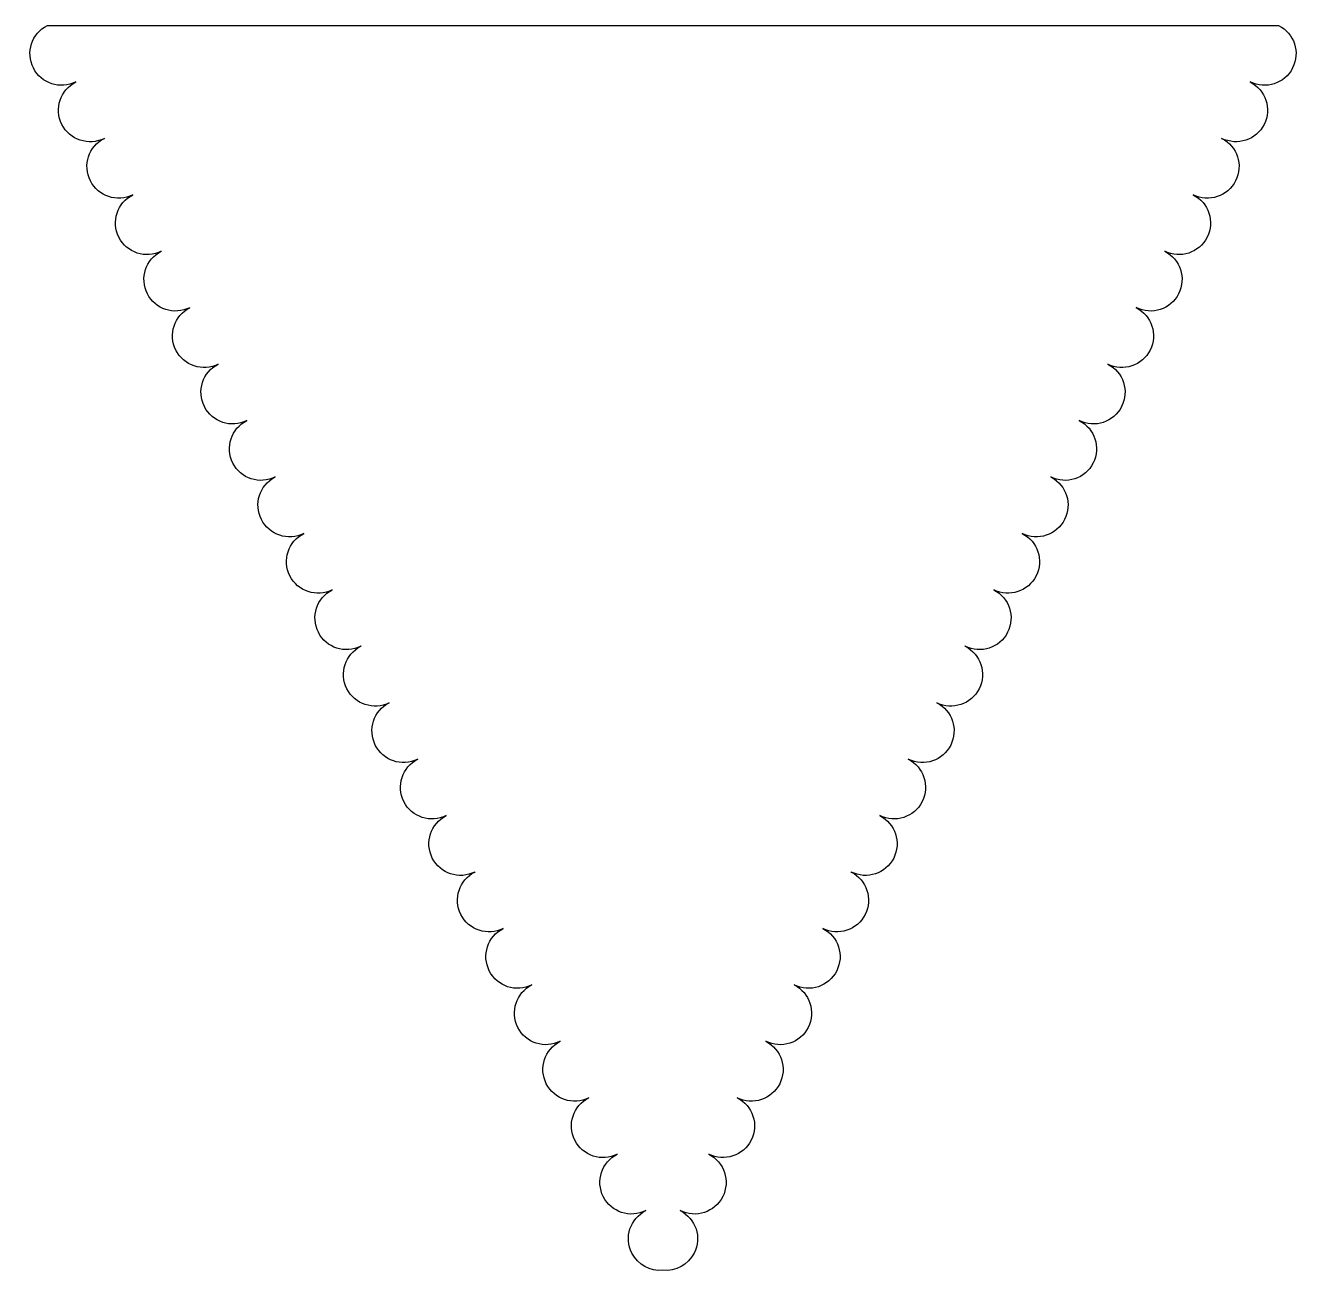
# Model space of a CAD drawing. Header units: centimetres. Extents: x -7.7 to 7.7, y -7.5 to 7.5.
import ezdxf

# ---------------------------------------------------------------- set-up
doc = ezdxf.new("R2010")
doc.units = ezdxf.units.CM
doc.header["$MEASUREMENT"] = 0
doc.layers.add('Camada 1', color=7, linetype='Continuous')

msp = doc.modelspace()

# ---------------------------------------------------------------- linework, layer by layer
at = {"layer": 'Camada 1'}
msp.add_open_spline([(0.00001, -7.50123), (0.15154, -7.51554), (0.30333, -7.43765), (0.37606, -7.29353), (0.37606, -7.29353), (0.47091, -7.10568), (0.39551, -6.87652), (0.20771, -6.78169), (0.20771, -6.78169), (0.20771, -6.78169), (0.20768, -6.78172), (0.20768, -6.78172), (0.20768, -6.78172), (0.39551, -6.87655), (0.62466, -6.80111), (0.71952, -6.61329), (0.71952, -6.61329), (0.81435, -6.42544), (0.73894, -6.19631), (0.55114, -6.10148), (0.55114, -6.10148), (0.55114, -6.10148), (0.55111, -6.10151), (0.55111, -6.10151), (0.55111, -6.10151), (0.73894, -6.19631), (0.96809, -6.1209), (1.06295, -5.93308), (1.06295, -5.93308), (1.15778, -5.74523), (1.08237, -5.51607), (0.89457, -5.42124), (0.89457, -5.42124), (0.89457, -5.42124), (0.89454, -5.42127), (0.89454, -5.42127), (0.89454, -5.42127), (1.08237, -5.5161), (1.31152, -5.44069), (1.40638, -5.25286), (1.40638, -5.25286), (1.50121, -5.06501), (1.4258, -4.83585), (1.238, -4.74102), (1.238, -4.74102), (1.238, -4.74102), (1.23797, -4.74105), (1.23797, -4.74105), (1.23797, -4.74105), (1.42582, -4.83588), (1.65495, -4.76047), (1.74981, -4.57264), (1.74981, -4.57264), (1.84464, -4.38479), (1.76923, -4.15563), (1.58143, -4.0608), (1.58143, -4.0608), (1.58143, -4.0608), (1.5814, -4.06083), (1.5814, -4.06083), (1.5814, -4.06083), (1.76925, -4.15566), (1.99838, -4.08025), (2.09324, -3.89242), (2.09324, -3.89242), (2.18807, -3.70457), (2.11266, -3.47541), (1.92486, -3.38058), (1.92486, -3.38058), (1.92486, -3.38058), (1.92486, -3.38061), (1.92486, -3.38061), (1.92486, -3.38061), (2.11269, -3.47544), (2.34184, -3.40003), (2.43667, -3.2122), (2.43667, -3.2122), (2.5315, -3.02437), (2.45609, -2.79519), (2.26829, -2.70036), (2.26829, -2.70036), (2.26829, -2.70036), (2.26197, -2.69711), (2.26197, -2.69711), (2.26197, -2.69711), (2.26406, -2.69822), (2.26615, -2.69931), (2.26829, -2.70039), (2.26829, -2.70039), (2.45612, -2.79522), (2.68527, -2.71981), (2.7801, -2.53198), (2.7801, -2.53198), (2.87493, -2.34415), (2.79952, -2.11497), (2.61172, -2.02014), (2.61172, -2.02014), (2.61172, -2.02014), (2.61172, -2.02017), (2.61172, -2.02017), (2.61172, -2.02017), (2.79955, -2.115), (3.0287, -2.03956), (3.12353, -1.85174), (3.12353, -1.85174), (3.21836, -1.66392), (3.14295, -1.43473), (2.95515, -1.33993), (2.95515, -1.33993), (2.95515, -1.33993), (2.96105, -1.34287), (2.96105, -1.34287), (2.96105, -1.34287), (3.14777, -1.43317), (3.37311, -1.3574), (3.46696, -1.1715), (3.46696, -1.1715), (3.56179, -0.98365), (3.48638, -0.75449), (3.29858, -0.65966), (3.29858, -0.65966), (3.29858, -0.65966), (3.29858, -0.65969), (3.29858, -0.65969), (3.29858, -0.65969), (3.48641, -0.75452), (3.71556, -0.67911), (3.81039, -0.49128), (3.81039, -0.49128), (3.90524, -0.30343), (3.82981, -0.07427), (3.64201, 0.02056), (3.64201, 0.02056), (3.64201, 0.02056), (3.63574, 0.02376), (3.63574, 0.02376), (3.63574, 0.02376), (3.63783, 0.02268), (3.63992, 0.02159), (3.64201, 0.02053), (3.64201, 0.02053), (3.82984, -0.0743), (4.05899, 0.00111), (4.15382, 0.18894), (4.15382, 0.18894), (4.24867, 0.37679), (4.17327, 0.60595), (3.98544, 0.70075), (3.98544, 0.70075), (4.17327, 0.60592), (4.40242, 0.68133), (4.49725, 0.86916), (4.49725, 0.86916), (4.5921, 1.05701), (4.5167, 1.28617), (4.32887, 1.381), (4.32887, 1.381), (4.32887, 1.381), (4.32887, 1.38097), (4.32887, 1.38097), (4.32887, 1.38097), (4.5167, 1.28614), (4.74585, 1.36155), (4.84068, 1.54938), (4.84068, 1.54938), (4.93413, 1.73451), (4.86227, 1.95972), (4.68042, 2.05701), (4.68042, 2.05701), (4.68042, 2.05701), (4.67227, 2.06119), (4.67227, 2.06119), (4.67227, 2.06119), (4.8601, 1.96636), (5.08925, 2.0418), (5.18408, 2.22962), (5.18408, 2.22962), (5.27893, 2.41747), (5.20353, 2.6466), (5.01573, 2.74143), (5.01573, 2.74143), (5.01573, 2.74143), (5.0157, 2.7414), (5.0157, 2.7414), (5.0157, 2.7414), (5.20353, 2.6466), (5.43268, 2.72201), (5.52754, 2.90983), (5.52754, 2.90983), (5.62237, 3.09768), (5.54696, 3.32684), (5.35916, 3.42167), (5.35916, 3.42167), (5.35916, 3.42167), (5.35913, 3.42164), (5.35913, 3.42164), (5.35913, 3.42164), (5.54696, 3.32681), (5.77611, 3.40222), (5.87097, 3.59005), (5.87097, 3.59005), (5.9658, 3.7779), (5.89039, 4.00706), (5.70259, 4.10189), (5.70259, 4.10189), (5.70259, 4.10189), (5.70256, 4.10186), (5.70256, 4.10186), (5.70256, 4.10186), (5.89039, 4.00703), (6.11954, 4.08244), (6.2144, 4.27027), (6.2144, 4.27027), (6.30923, 4.45812), (6.23382, 4.68728), (6.04602, 4.78211), (6.04602, 4.78211), (6.04602, 4.78211), (6.04599, 4.78208), (6.04599, 4.78208), (6.04599, 4.78208), (6.23382, 4.68725), (6.46297, 4.76266), (6.55783, 4.95049), (6.55783, 4.95049), (6.65266, 5.13834), (6.57725, 5.3675), (6.38945, 5.46233), (6.38945, 5.46233), (6.38945, 5.46233), (6.38942, 5.4623), (6.38942, 5.4623), (6.38942, 5.4623), (6.57727, 5.36747), (6.8064, 5.44288), (6.90126, 5.63073), (6.90126, 5.63073), (6.99609, 5.81858), (6.92068, 6.04771), (6.73288, 6.14254), (6.73288, 6.14254), (6.73288, 6.14254), (6.73288, 6.14251), (6.73288, 6.14251), (6.73288, 6.14251), (6.92071, 6.04771), (7.14986, 6.12309), (7.24469, 6.31094), (7.24469, 6.31094), (7.33952, 6.49879), (7.26411, 6.72795), (7.07631, 6.82278), (7.07631, 6.82278), (7.07631, 6.82278), (7.07631, 6.82275), (7.07631, 6.82275), (7.07631, 6.82275), (7.26414, 6.72792), (7.49329, 6.80333), (7.58812, 6.99116), (7.58812, 6.99116), (7.68295, 7.17899), (7.60729, 7.4081), (7.41946, 7.50292), (7.41946, 7.50292), (7.41946, 7.50292), (0.10466, 7.50292), (0.10466, 7.50292), (0.10466, 7.50292), (0.10466, 7.50292), (-0.10463, 7.50292), (-0.10463, 7.50292), (-0.10463, 7.50292), (-0.10463, 7.50292), (-7.41943, 7.50292), (-7.41943, 7.50292), (-7.41943, 7.50292), (-7.60726, 7.4081), (-7.68267, 7.17894), (-7.58781, 6.99109), (-7.58781, 6.99109), (-7.49298, 6.80324), (-7.26383, 6.72786), (-7.076, 6.82268), (-7.076, 6.82268), (-7.076, 6.82268), (-7.076, 6.82271), (-7.076, 6.82271), (-7.076, 6.82271), (-7.26383, 6.72788), (-7.33921, 6.49873), (-7.24438, 6.31087), (-7.24438, 6.31087), (-7.14955, 6.12302), (-6.9204, 6.04764), (-6.73257, 6.14244), (-6.73257, 6.14244), (-6.73257, 6.14244), (-6.73257, 6.14247), (-6.73257, 6.14247), (-6.73257, 6.14247), (-6.9204, 6.04764), (-6.9958, 5.81849), (-6.90095, 5.63066), (-6.90095, 5.63066), (-6.8061, 5.44283), (-6.57697, 5.3674), (-6.38914, 5.46223), (-6.38914, 5.46223), (-6.38914, 5.46223), (-6.38914, 5.46226), (-6.38914, 5.46226), (-6.38914, 5.46226), (-6.57697, 5.36743), (-6.65237, 5.13828), (-6.55752, 4.95042), (-6.55752, 4.95042), (-6.46267, 4.76256), (-6.23351, 4.68719), (-6.04571, 4.78201), (-6.04571, 4.78201), (-6.04571, 4.78201), (-6.04571, 4.78204), (-6.04571, 4.78204), (-6.04571, 4.78204), (-6.23354, 4.68721), (-6.30894, 4.45806), (-6.21409, 4.2702), (-6.21409, 4.2702), (-6.11924, 4.08234), (-5.89008, 4.00697), (-5.70228, 4.10179), (-5.70228, 4.10179), (-5.70228, 4.10179), (-5.70228, 4.10182), (-5.70228, 4.10182), (-5.70228, 4.10182), (-5.89011, 4.00699), (-5.96549, 3.77784), (-5.87066, 3.58998), (-5.87066, 3.58998), (-5.77583, 3.40213), (-5.54665, 3.32675), (-5.35885, 3.42157), (-5.35885, 3.42157), (-5.35885, 3.42157), (-5.35885, 3.4216), (-5.35885, 3.4216), (-5.35885, 3.4216), (-5.54668, 3.32677), (-5.62206, 3.09762), (-5.52723, 2.90976), (-5.52723, 2.90976), (-5.4324, 2.72191), (-5.20322, 2.64653), (-5.01542, 2.74133), (-5.01542, 2.74133), (-5.01542, 2.74133), (-5.01542, 2.74136), (-5.01542, 2.74136), (-5.01542, 2.74136), (-5.20325, 2.64653), (-5.27863, 2.4174), (-5.1838, 2.22955), (-5.1838, 2.22955), (-5.08897, 2.0417), (-4.85982, 1.96629), (-4.67199, 2.06112), (-4.67199, 2.06112), (-4.67199, 2.06112), (-4.68011, 2.05694), (-4.68011, 2.05694), (-4.68011, 2.05694), (-4.86198, 1.95965), (-4.93382, 1.73447), (-4.84037, 1.54931), (-4.84037, 1.54931), (-4.74554, 1.36146), (-4.51639, 1.28608), (-4.32856, 1.3809), (-4.32856, 1.3809), (-4.32856, 1.3809), (-4.32856, 1.38093), (-4.32856, 1.38093), (-4.32856, 1.38093), (-4.51639, 1.2861), (-4.59179, 1.05695), (-4.49694, 0.86909), (-4.49694, 0.86909), (-4.40209, 0.68123), (-4.17296, 0.60586), (-3.98513, 0.70068), (-3.98513, 0.70068), (-4.17298, 0.60588), (-4.24836, 0.37672), (-4.15354, 0.18887), (-4.15354, 0.18887), (-4.05872, 0.00102), (-3.82953, -0.07436), (-3.64173, 0.02046), (-3.64173, 0.02046), (-3.63964, 0.02152), (-3.63755, 0.0226), (-3.63546, 0.02369), (-3.63546, 0.02369), (-3.63546, 0.02369), (-3.64173, 0.02049), (-3.64173, 0.02049), (-3.64173, 0.02049), (-3.82956, -0.07434), (-3.90496, -0.30349), (-3.81011, -0.49135), (-3.81011, -0.49135), (-3.71526, -0.67921), (-3.4861, -0.75458), (-3.2983, -0.65976), (-3.2983, -0.65976), (-3.2983, -0.65976), (-3.2983, -0.65973), (-3.2983, -0.65973), (-3.2983, -0.65973), (-3.48613, -0.75456), (-3.56151, -0.98371), (-3.46668, -1.17157), (-3.46668, -1.17157), (-3.37283, -1.35744), (-3.14749, -1.43324), (-2.96077, -1.34294), (-2.96077, -1.34294), (-2.96077, -1.34294), (-2.95487, -1.34), (-2.95487, -1.34), (-2.95487, -1.34), (-3.1427, -1.4348), (-3.21808, -1.66396), (-3.12325, -1.85181), (-3.12325, -1.85181), (-3.02842, -2.03966), (-2.79924, -2.11507), (-2.61144, -2.02024), (-2.61144, -2.02024), (-2.61144, -2.02024), (-2.61144, -2.02021), (-2.61144, -2.02021), (-2.61144, -2.02021), (-2.79927, -2.11504), (-2.87465, -2.34419), (-2.77982, -2.53205), (-2.77982, -2.53205), (-2.68499, -2.7199), (-2.45584, -2.79528), (-2.26801, -2.70046), (-2.26801, -2.70046), (-2.26587, -2.69938), (-2.26378, -2.69829), (-2.26169, -2.69718), (-2.26169, -2.69718), (-2.26169, -2.69718), (-2.26801, -2.70043), (-2.26801, -2.70043), (-2.26801, -2.70043), (-2.45584, -2.79526), (-2.53122, -3.02441), (-2.43639, -3.21227), (-2.43639, -3.21227), (-2.34156, -3.40012), (-2.11241, -3.4755), (-1.92458, -3.38068), (-1.92458, -3.38068), (-1.92458, -3.38068), (-1.92458, -3.38065), (-1.92458, -3.38065), (-1.92458, -3.38065), (-2.11241, -3.47548), (-2.18781, -3.70463), (-2.09296, -3.89249), (-2.09296, -3.89249), (-1.99811, -4.08035), (-1.76898, -4.15572), (-1.58115, -4.0609), (-1.58115, -4.0609), (-1.58115, -4.0609), (-1.58115, -4.06087), (-1.58115, -4.06087), (-1.58115, -4.06087), (-1.76898, -4.1557), (-1.84438, -4.38485), (-1.74953, -4.57271), (-1.74953, -4.57271), (-1.65468, -4.76057), (-1.42555, -4.83594), (-1.23772, -4.74112), (-1.23772, -4.74112), (-1.23772, -4.74112), (-1.23772, -4.74109), (-1.23772, -4.74109), (-1.23772, -4.74109), (-1.42555, -4.83592), (-1.50095, -5.06507), (-1.4061, -5.25293), (-1.4061, -5.25293), (-1.31125, -5.44079), (-1.08209, -5.51616), (-0.89429, -5.42134), (-0.89429, -5.42134), (-0.89429, -5.42134), (-0.89429, -5.42131), (-0.89429, -5.42131), (-0.89429, -5.42131), (-1.08212, -5.51614), (-1.1575, -5.74529), (-1.06267, -5.93315), (-1.06267, -5.93315), (-0.96784, -6.121), (-0.73866, -6.19638), (-0.55086, -6.10158), (-0.55086, -6.10158), (-0.55086, -6.10158), (-0.55086, -6.10155), (-0.55086, -6.10155), (-0.55086, -6.10155), (-0.73869, -6.19638), (-0.81407, -6.42551), (-0.71924, -6.61336), (-0.71924, -6.61336), (-0.62441, -6.80121), (-0.39523, -6.87662), (-0.20743, -6.78179), (-0.20743, -6.78179), (-0.20743, -6.78179), (-0.20743, -6.78176), (-0.20743, -6.78176), (-0.20743, -6.78176), (-0.39526, -6.87659), (-0.47064, -7.10574), (-0.37581, -7.2936), (-0.37581, -7.2936), (-0.3033, -7.43765), (-0.15151, -7.51554), (0.00001, -7.50123)], degree=3, knots=[0, 0, 0, 0, 0.00735294, 0.00735294, 0.00735294, 0.00735294, 0.01470588, 0.01470588, 0.01470588, 0.01470588, 0.02205882, 0.02205882, 0.02205882, 0.02205882, 0.02941176, 0.02941176, 0.02941176, 0.02941176, 0.03676471, 0.03676471, 0.03676471, 0.03676471, 0.04411765, 0.04411765, 0.04411765, 0.04411765, 0.05147059, 0.05147059, 0.05147059, 0.05147059, 0.05882353, 0.05882353, 0.05882353, 0.05882353, 0.06617647, 0.06617647, 0.06617647, 0.06617647, 0.07352941, 0.07352941, 0.07352941, 0.07352941, 0.08088235, 0.08088235, 0.08088235, 0.08088235, 0.08823529, 0.08823529, 0.08823529, 0.08823529, 0.09558824, 0.09558824, 0.09558824, 0.09558824, 0.10294118, 0.10294118, 0.10294118, 0.10294118, 0.11029412, 0.11029412, 0.11029412, 0.11029412, 0.11764706, 0.11764706, 0.11764706, 0.11764706, 0.125, 0.125, 0.125, 0.125, 0.13235294, 0.13235294, 0.13235294, 0.13235294, 0.13970588, 0.13970588, 0.13970588, 0.13970588, 0.14705882, 0.14705882, 0.14705882, 0.14705882, 0.15441176, 0.15441176, 0.15441176, 0.15441176, 0.16176471, 0.16176471, 0.16176471, 0.16176471, 0.16911765, 0.16911765, 0.16911765, 0.16911765, 0.17647059, 0.17647059, 0.17647059, 0.17647059, 0.18382353, 0.18382353, 0.18382353, 0.18382353, 0.19117647, 0.19117647, 0.19117647, 0.19117647, 0.19852941, 0.19852941, 0.19852941, 0.19852941, 0.20588235, 0.20588235, 0.20588235, 0.20588235, 0.21323529, 0.21323529, 0.21323529, 0.21323529, 0.22058824, 0.22058824, 0.22058824, 0.22058824, 0.22794118, 0.22794118, 0.22794118, 0.22794118, 0.23529412, 0.23529412, 0.23529412, 0.23529412, 0.24264706, 0.24264706, 0.24264706, 0.24264706, 0.25, 0.25, 0.25, 0.25, 0.25735294, 0.25735294, 0.25735294, 0.25735294, 0.26470588, 0.26470588, 0.26470588, 0.26470588, 0.27205882, 0.27205882, 0.27205882, 0.27205882, 0.27941176, 0.27941176, 0.27941176, 0.27941176, 0.28676471, 0.28676471, 0.28676471, 0.28676471, 0.29411765, 0.29411765, 0.29411765, 0.29411765, 0.30147059, 0.30147059, 0.30147059, 0.30147059, 0.30882353, 0.30882353, 0.30882353, 0.30882353, 0.31617647, 0.31617647, 0.31617647, 0.31617647, 0.32352941, 0.32352941, 0.32352941, 0.32352941, 0.33088235, 0.33088235, 0.33088235, 0.33088235, 0.33823529, 0.33823529, 0.33823529, 0.33823529, 0.34558824, 0.34558824, 0.34558824, 0.34558824, 0.35294118, 0.35294118, 0.35294118, 0.35294118, 0.36029412, 0.36029412, 0.36029412, 0.36029412, 0.36764706, 0.36764706, 0.36764706, 0.36764706, 0.375, 0.375, 0.375, 0.375, 0.38235294, 0.38235294, 0.38235294, 0.38235294, 0.38970588, 0.38970588, 0.38970588, 0.38970588, 0.39705882, 0.39705882, 0.39705882, 0.39705882, 0.40441176, 0.40441176, 0.40441176, 0.40441176, 0.41176471, 0.41176471, 0.41176471, 0.41176471, 0.41911765, 0.41911765, 0.41911765, 0.41911765, 0.42647059, 0.42647059, 0.42647059, 0.42647059, 0.43382353, 0.43382353, 0.43382353, 0.43382353, 0.44117647, 0.44117647, 0.44117647, 0.44117647, 0.44852941, 0.44852941, 0.44852941, 0.44852941, 0.45588235, 0.45588235, 0.45588235, 0.45588235, 0.46323529, 0.46323529, 0.46323529, 0.46323529, 0.47058824, 0.47058824, 0.47058824, 0.47058824, 0.47794118, 0.47794118, 0.47794118, 0.47794118, 0.48529412, 0.48529412, 0.48529412, 0.48529412, 0.49264706, 0.49264706, 0.49264706, 0.49264706, 0.5, 0.5, 0.5, 0.5, 0.50735294, 0.50735294, 0.50735294, 0.50735294, 0.51470588, 0.51470588, 0.51470588, 0.51470588, 0.52205882, 0.52205882, 0.52205882, 0.52205882, 0.52941176, 0.52941176, 0.52941176, 0.52941176, 0.53676471, 0.53676471, 0.53676471, 0.53676471, 0.54411765, 0.54411765, 0.54411765, 0.54411765, 0.55147059, 0.55147059, 0.55147059, 0.55147059, 0.55882353, 0.55882353, 0.55882353, 0.55882353, 0.56617647, 0.56617647, 0.56617647, 0.56617647, 0.57352941, 0.57352941, 0.57352941, 0.57352941, 0.58088235, 0.58088235, 0.58088235, 0.58088235, 0.58823529, 0.58823529, 0.58823529, 0.58823529, 0.59558824, 0.59558824, 0.59558824, 0.59558824, 0.60294118, 0.60294118, 0.60294118, 0.60294118, 0.61029412, 0.61029412, 0.61029412, 0.61029412, 0.61764706, 0.61764706, 0.61764706, 0.61764706, 0.625, 0.625, 0.625, 0.625, 0.63235294, 0.63235294, 0.63235294, 0.63235294, 0.63970588, 0.63970588, 0.63970588, 0.63970588, 0.64705882, 0.64705882, 0.64705882, 0.64705882, 0.65441176, 0.65441176, 0.65441176, 0.65441176, 0.66176471, 0.66176471, 0.66176471, 0.66176471, 0.66911765, 0.66911765, 0.66911765, 0.66911765, 0.67647059, 0.67647059, 0.67647059, 0.67647059, 0.68382353, 0.68382353, 0.68382353, 0.68382353, 0.69117647, 0.69117647, 0.69117647, 0.69117647, 0.69852941, 0.69852941, 0.69852941, 0.69852941, 0.70588235, 0.70588235, 0.70588235, 0.70588235, 0.71323529, 0.71323529, 0.71323529, 0.71323529, 0.72058824, 0.72058824, 0.72058824, 0.72058824, 0.72794118, 0.72794118, 0.72794118, 0.72794118, 0.73529412, 0.73529412, 0.73529412, 0.73529412, 0.74264706, 0.74264706, 0.74264706, 0.74264706, 0.75, 0.75, 0.75, 0.75, 0.75735294, 0.75735294, 0.75735294, 0.75735294, 0.76470588, 0.76470588, 0.76470588, 0.76470588, 0.77205882, 0.77205882, 0.77205882, 0.77205882, 0.77941176, 0.77941176, 0.77941176, 0.77941176, 0.78676471, 0.78676471, 0.78676471, 0.78676471, 0.79411765, 0.79411765, 0.79411765, 0.79411765, 0.80147059, 0.80147059, 0.80147059, 0.80147059, 0.80882353, 0.80882353, 0.80882353, 0.80882353, 0.81617647, 0.81617647, 0.81617647, 0.81617647, 0.82352941, 0.82352941, 0.82352941, 0.82352941, 0.83088235, 0.83088235, 0.83088235, 0.83088235, 0.83823529, 0.83823529, 0.83823529, 0.83823529, 0.84558824, 0.84558824, 0.84558824, 0.84558824, 0.85294118, 0.85294118, 0.85294118, 0.85294118, 0.86029412, 0.86029412, 0.86029412, 0.86029412, 0.86764706, 0.86764706, 0.86764706, 0.86764706, 0.875, 0.875, 0.875, 0.875, 0.88235294, 0.88235294, 0.88235294, 0.88235294, 0.88970588, 0.88970588, 0.88970588, 0.88970588, 0.89705882, 0.89705882, 0.89705882, 0.89705882, 0.90441176, 0.90441176, 0.90441176, 0.90441176, 0.91176471, 0.91176471, 0.91176471, 0.91176471, 0.91911765, 0.91911765, 0.91911765, 0.91911765, 0.92647059, 0.92647059, 0.92647059, 0.92647059, 0.93382353, 0.93382353, 0.93382353, 0.93382353, 0.94117647, 0.94117647, 0.94117647, 0.94117647, 0.94852941, 0.94852941, 0.94852941, 0.94852941, 0.95588235, 0.95588235, 0.95588235, 0.95588235, 0.96323529, 0.96323529, 0.96323529, 0.96323529, 0.97058824, 0.97058824, 0.97058824, 0.97058824, 0.97794118, 0.97794118, 0.97794118, 0.97794118, 0.98529412, 0.98529412, 0.98529412, 0.98529412, 1, 1, 1, 1], dxfattribs=at)

doc.saveas('drawing.dxf')
